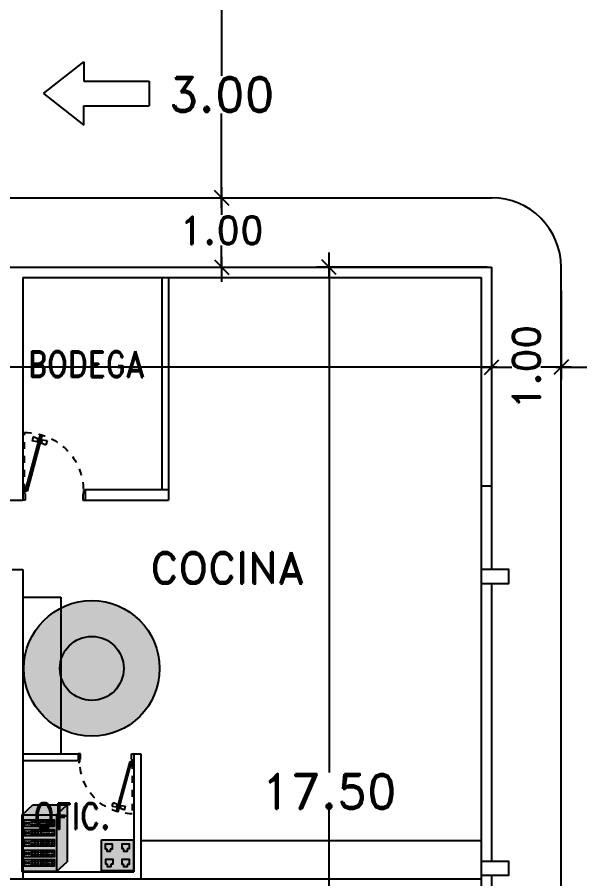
# Model space of a CAD drawing. Header units: millimetres. Extents: x 1590 to 1932, y -48 to 167.
# Drawn here: x 1646.91 to 1655, y -1.48 to 10.91 of the extents above; entities that cross this region are included whole.
import ezdxf

# ---------------------------------------------------------------- set-up
doc = ezdxf.new("R2010")
doc.units = ezdxf.units.MM
doc.header["$LTSCALE"] = 0.1
doc.header["$MEASUREMENT"] = 0
doc.header["$PDMODE"] = 35
doc.header["$PDSIZE"] = 0.75
doc.linetypes.add('HIDDEN2', pattern=[0.1875, 0.125, -0.0625])
doc.layers.get('0').update_dxf_attribs({"linetype": 'CONTINUOUS'})
doc.layers.get('DEFPOINTS').update_dxf_attribs({"linetype": 'CONTINUOUS'})
for name, color, linetype in [('CALLES', 3, 'CONTINUOUS'), ('CAMARAS', 253, 'CONTINUOUS'), ('Eth4Salidas', 7, 'CONTINUOUS'), ('PARED', 4, 'CONTINUOUS'), ("SW's", 250, 'CONTINUOUS'), ('TERRENO', 4, 'CONTINUOUS'), ('TEXT', 3, 'CONTINUOUS')]:
    doc.layers.add(name, color=color, linetype=linetype)
doc.styles.add('ROMAND', font='romand.shx')
doc.dimstyles.new('URBA', dxfattribs={"dimtxt": 20, "dimasz": 0.5, "dimexe": 1.25, "dimexo": 0.63, "dimgap": 0.63, "dimtad": 0, "dimtih": 1, "dimtoh": 1, "dimzin": 1, "dimdsep": 46, "dimtxsty": 'ROMAND', "dimcen": 2.5, "dimclrd": 1, "dimclre": 1, "dimclrt": 3, "dimadec": 0, "dimazin": 0, "dimtfac": 1, "dimtmove": 0, "dimatfit": 3, "dimfxl": 1, "dimtvp": 1, "dimtolj": 1, "dimtzin": 1, "dimarcsym": 0})

# ---------------------------------------------------------------- blocks, each defined once
blk = doc.blocks.new('UTP1$0$DIMBLOCK')
at = {"color": 1}
blk.add_line((-7.5, 0), (10.5, 0), dxfattribs=at)
at = {"color": 4}
blk.add_line((-5.25, -5.25), (5.25, 5.25), dxfattribs=at)
blk = doc.blocks.new('*D108')
at = {"layer": 'CALLES', "color": 1, "linetype": 'Continuous', "lineweight": -2, "transparency": 16777216}
for p, q in [((1653.673, 7.316), (1651.215, 7.316)), ((1651.395, 7.296), (1651.395, 0.043)), ((1651.395, -10.164), (1651.395, -0.497)), ((1653.673, -10.184), (1651.215, -10.184))]:
    blk.add_line(p, q, dxfattribs=at)
at = {"layer": 'DEFPOINTS', "color": 0, "linetype": 'Continuous', "transparency": 16777216}
for p in [(1653.736, 7.316), (1651.395, -10.184), (1653.736, -10.184)]:
    blk.add_point(p, dxfattribs=at)
at = {"layer": 'CALLES', "color": 1, "linetype": 'Continuous', "lineweight": -2, "transparency": 16777216, "xscale": 0.02, "yscale": 0.02, "zscale": 0.02}
for p, rotation in [((1651.395, 7.316), 90), ((1651.395, -10.184), 270)]:
    blk.add_blockref('UTP1$0$DIMBLOCK', p, dxfattribs=dict(at, rotation=rotation))
at = {"layer": 'CALLES', "color": 3, "linetype": 'Continuous', "transparency": 16777216, "insert": (1651.395, -0.227), "char_height": 0.5, "attachment_point": 5, "style": 'ROMAND'}
blk.add_mtext('\\A1;17.50', dxfattribs=at)
blk = doc.blocks.new('*D111')
at = {"layer": 'CALLES', "color": 1, "linetype": 'Continuous', "lineweight": -2, "transparency": 16777216}
for p, q in [((1653.736, 7.316), (1653.736, 5.699)), ((1630.736, 7.253), (1630.736, 5.699)), ((1630.756, 5.879), (1639.593, 5.879)), ((1653.716, 5.879), (1641.657, 5.879))]:
    blk.add_line(p, q, dxfattribs=at)
at = {"layer": 'DEFPOINTS', "color": 0, "linetype": 'Continuous', "transparency": 16777216}
for p in [(1630.736, 7.316), (1653.736, 7.378), (1630.736, 5.879)]:
    blk.add_point(p, dxfattribs=at)
at = {"layer": 'CALLES', "color": 1, "linetype": 'Continuous', "lineweight": -2, "transparency": 16777216, "xscale": 0.02, "yscale": 0.02, "zscale": 0.02, "rotation": 180}
blk.add_blockref('UTP1$0$DIMBLOCK', (1630.736, 5.879), dxfattribs=at)
at = {"layer": 'CALLES', "color": 1, "linetype": 'Continuous', "lineweight": -2, "transparency": 16777216, "xscale": 0.02, "yscale": 0.02, "zscale": 0.02}
blk.add_blockref('UTP1$0$DIMBLOCK', (1653.736, 5.879), dxfattribs=at)
at = {"layer": 'CALLES', "color": 3, "linetype": 'Continuous', "transparency": 16777216, "insert": (1640.625, 5.879), "char_height": 0.5, "attachment_point": 5, "style": 'ROMAND'}
blk.add_mtext('\\A1;23.00', dxfattribs=at)
blk = doc.blocks.new('*D153')
at = {"color": 1, "linetype": 'Continuous', "lineweight": -2, "transparency": 16777216}
for p, q in [((1654.736, 6.974), (1654.736, 5.699)), ((1660.736, 6.974), (1660.736, 5.699)), ((1654.756, 5.879), (1656.954, 5.879)), ((1660.716, 5.879), (1658.518, 5.879))]:
    blk.add_line(p, q, dxfattribs=at)
at = {"layer": 'DEFPOINTS', "color": 0, "linetype": 'Continuous', "transparency": 16777216}
for p in [(1654.736, 7.036), (1660.736, 7.036), (1654.736, 5.879)]:
    blk.add_point(p, dxfattribs=at)
at = {"color": 1, "linetype": 'Continuous', "lineweight": -2, "transparency": 16777216, "xscale": 0.02, "yscale": 0.02, "zscale": 0.02, "rotation": 180}
blk.add_blockref('UTP1$0$DIMBLOCK', (1654.736, 5.879), dxfattribs=at)
at = {"color": 1, "linetype": 'Continuous', "lineweight": -2, "transparency": 16777216, "xscale": 0.02, "yscale": 0.02, "zscale": 0.02}
blk.add_blockref('UTP1$0$DIMBLOCK', (1660.736, 5.879), dxfattribs=at)
at = {"color": 3, "linetype": 'Continuous', "transparency": 16777216, "insert": (1657.736, 5.879), "char_height": 0.5, "attachment_point": 5, "style": 'ROMAND'}
blk.add_mtext('\\A1;6.00', dxfattribs=at)
blk = doc.blocks.new('*D155')
at = {"color": 1, "linetype": 'Continuous', "transparency": 16777216}
for p, q in [((1653.736, 6.618), (1653.736, 5.698)), ((1654.736, 6.618), (1654.736, 5.698)), ((1653.746, 5.878), (1654.026, 5.878)), ((1654.726, 5.878), (1654.446, 5.878))]:
    blk.add_line(p, q, dxfattribs=at)
at = {"layer": 'DEFPOINTS', "color": 0, "linetype": 'Continuous', "transparency": 16777216}
for p in [(1653.736, 6.628), (1654.736, 6.628), (1654.736, 5.878)]:
    blk.add_point(p, dxfattribs=at)
at = {"color": 1, "linetype": 'Continuous', "transparency": 16777216, "xscale": 0.01, "yscale": 0.01, "zscale": 0.01, "rotation": 180}
blk.add_blockref('UTP1$0$DIMBLOCK', (1653.736, 5.878), dxfattribs=at)
at = {"color": 1, "linetype": 'Continuous', "transparency": 16777216, "xscale": 0.01, "yscale": 0.01, "zscale": 0.01}
blk.add_blockref('UTP1$0$DIMBLOCK', (1654.736, 5.878), dxfattribs=at)
at = {"color": 2, "linetype": 'Continuous', "transparency": 16777216, "insert": (1654.236, 5.878), "char_height": 0.4, "attachment_point": 5, "rotation": 90, "style": 'ROMAND'}
blk.add_mtext('\\A1;1.00', dxfattribs=at)
blk = doc.blocks.new('P-GIRO-D')
at = {"color": 2}
for p, q in [((-0.281, 1.048), (-0.31, 1.041)), ((-0.31, 1.041), (-0.069, 0.142)), ((-0.281, 1.048), (-0.04, 0.15)), ((-0.239, 0.971), (-0.259, 0.966)), ((-0.242, 0.981), (-0.167, 1.011)), ((-0.242, 0.981), (-0.229, 0.933)), ((-0.167, 1.011), (-0.149, 0.944)), ((-0.31, 0.963), (-0.389, 0.952)), ((-0.389, 0.952), (-0.371, 0.884)), ((-0.297, 0.915), (-0.371, 0.884)), ((-0.31, 0.963), (-0.297, 0.915)), ((-0.288, 0.958), (-0.307, 0.953)), ((-0.28, 0.929), (-0.299, 0.924)), ((-0.232, 0.942), (-0.251, 0.937)), ((-0.229, 0.933), (-0.149, 0.944)), ((-1, 0.15), (-0.97, 0.15)), ((-0.97, 0.15), (-0.97, 0.1)), ((-0.04, 0.15), (-0.069, 0.142)), ((-0.03, 0.15), (-0.03, 0.1)), ((0, 0.15), (-0.03, 0.15)), ((-0.96, 0), (-1, 0)), ((-0.97, 0.1), (-0.96, 0.1)), ((-0.96, 0.1), (-0.96, 0)), ((-0.04, 0.1), (-0.04, 0)), ((-0.03, 0.1), (-0.04, 0.1)), ((-0.04, 0), (0, 0))]:
    blk.add_line(p, q, dxfattribs=at)
at = {"color": 1, "linetype": 'HIDDEN2'}
blk.add_line((-0.03, 0.15), (-0.03, 1.08), dxfattribs=at)
blk.add_arc((-0.04, 0.15), 0.93, 89.3839, 180, dxfattribs=at)
blk = doc.blocks.new('*D286')
at = {"color": 1, "linetype": 'Continuous', "transparency": 16777216}
for p, q in [((1649.298, 11.315), (1650.029, 11.315)), ((1649.849, 11.295), (1649.849, 10.07)), ((1649.849, 8.336), (1649.849, 9.53)), ((1649.298, 8.316), (1650.029, 8.316))]:
    blk.add_line(p, q, dxfattribs=at)
at = {"layer": 'DEFPOINTS', "color": 0, "linetype": 'Continuous', "transparency": 16777216}
for p in [(1649.236, 11.315), (1649.236, 8.316), (1649.849, 8.316)]:
    blk.add_point(p, dxfattribs=at)
at = {"color": 1, "linetype": 'Continuous', "transparency": 16777216, "xscale": 0.02, "yscale": 0.02, "zscale": 0.02}
for p, rotation in [((1649.849, 11.315), 90), ((1649.849, 8.316), 270)]:
    blk.add_blockref('UTP1$0$DIMBLOCK', p, dxfattribs=dict(at, rotation=rotation))
at = {"color": 3, "linetype": 'Continuous', "transparency": 16777216, "insert": (1649.849, 9.8), "char_height": 0.5, "attachment_point": 5, "style": 'ROMAND'}
blk.add_mtext('\\A1;3.00', dxfattribs=at)
blk = doc.blocks.new('*D290')
at = {"color": 1, "linetype": 'Continuous', "transparency": 16777216}
for p, q in [((1648.698, 8.316), (1650.029, 8.316)), ((1649.849, 8.296), (1649.849, 8.068)), ((1649.849, 7.336), (1649.849, 7.628)), ((1648.698, 7.316), (1650.029, 7.316))]:
    blk.add_line(p, q, dxfattribs=at)
at = {"layer": 'DEFPOINTS', "color": 0, "linetype": 'Continuous', "transparency": 16777216}
for p in [(1648.635, 8.316), (1648.635, 7.316), (1649.849, 7.316)]:
    blk.add_point(p, dxfattribs=at)
at = {"color": 1, "linetype": 'Continuous', "transparency": 16777216, "xscale": 0.02, "yscale": 0.02, "zscale": 0.02}
for p, rotation in [((1649.849, 8.316), 90), ((1649.849, 7.316), 270)]:
    blk.add_blockref('UTP1$0$DIMBLOCK', p, dxfattribs=dict(at, rotation=rotation))
at = {"color": 2, "linetype": 'Continuous', "transparency": 16777216, "insert": (1649.849, 7.848), "char_height": 0.4, "attachment_point": 5, "style": 'ROMAND'}
blk.add_mtext('\\A1;1.00', dxfattribs=at)
blk = doc.blocks.new('2')
at = {"color": 3, "linetype": 'ByBlock'}
for p, q in [((1.063, -0.026), (0.479, 0.431)), ((0.479, 0.431), (0.479, 0.152)), ((0.479, 0.152), (-0.461, 0.152)), ((-0.461, 0.152), (-0.461, -0.204)), ((1.063, -0.026), (0.479, -0.483)), ((0.479, -0.204), (-0.461, -0.204)), ((0.479, -0.483), (0.479, -0.204))]:
    blk.add_line(p, q, dxfattribs=at)
blk = doc.blocks.new('4SALIDAS')
at = {"layer": 'Eth4Salidas', "linetype": 'Continuous'}
h = blk.add_hatch(color=0, dxfattribs=at)
h.paths.add_polyline_path([(-0.604, 0.481), (-0.604, -0.734), (0.67, -0.734), (0.67, 0.481)])
h.paths.add_polyline_path([(-0.176, 0.121), (-0.255, 0.121), (-0.255, 0.024), (-0.381, 0.024), (-0.381, 0.121), (-0.448, 0.121), (-0.448, 0.325), (-0.176, 0.325)], flags=16)
h.paths.add_polyline_path([(0.214, 0.127), (0.214, 0.331), (0.487, 0.331), (0.487, 0.127), (0.408, 0.127), (0.408, 0.031), (0.281, 0.031), (0.281, 0.127)], flags=16)
h.paths.add_polyline_path([(-0.155, -0.276), (-0.155, -0.48), (-0.234, -0.48), (-0.234, -0.576), (-0.36, -0.576), (-0.36, -0.48), (-0.427, -0.48), (-0.427, -0.276)], flags=16)
h.paths.add_polyline_path([(0.217, -0.28), (0.49, -0.28), (0.49, -0.484), (0.41, -0.484), (0.41, -0.58), (0.284, -0.58), (0.284, -0.484), (0.217, -0.484)], flags=16)
h = blk.add_hatch(color=5, dxfattribs=at)
h.paths.add_polyline_path([(-0.448, 0.121), (-0.381, 0.121), (-0.381, 0.024), (-0.255, 0.024), (-0.255, 0.121), (-0.176, 0.121), (-0.176, 0.325), (-0.448, 0.325)])
h.paths.add_polyline_path([(0.281, 0.031), (0.408, 0.031), (0.408, 0.127), (0.487, 0.127), (0.487, 0.331), (0.214, 0.331), (0.214, 0.127), (0.281, 0.127)])
h.paths.add_polyline_path([(-0.427, -0.48), (-0.36, -0.48), (-0.36, -0.576), (-0.234, -0.576), (-0.234, -0.48), (-0.155, -0.48), (-0.155, -0.276), (-0.427, -0.276)])
h.paths.add_polyline_path([(0.49, -0.28), (0.217, -0.28), (0.217, -0.484), (0.284, -0.484), (0.284, -0.58), (0.41, -0.58), (0.41, -0.484), (0.49, -0.484)])
at = {"layer": 'Eth4Salidas', "color": 18, "linetype": 'Continuous', "true_color": 0x000000}
blk.add_lwpolyline([(-0.604, 0.481), (0.67, 0.481), (0.67, -0.734), (-0.604, -0.734)], close=True, dxfattribs=at)
for points in [[(-0.381, 0.121), (-0.448, 0.121), (-0.448, 0.325), (-0.176, 0.325), (-0.176, 0.121), (-0.255, 0.121)], [(-0.255, 0.121), (-0.255, 0.024), (-0.381, 0.024), (-0.381, 0.121)], [(0.281, 0.127), (0.214, 0.127), (0.214, 0.331), (0.487, 0.331), (0.487, 0.127), (0.408, 0.127)], [(0.408, 0.128), (0.408, 0.031), (0.281, 0.031), (0.281, 0.128)], [(-0.36, -0.48), (-0.427, -0.48), (-0.427, -0.276), (-0.155, -0.276), (-0.155, -0.48), (-0.234, -0.48)], [(0.284, -0.484), (0.217, -0.484), (0.217, -0.28), (0.49, -0.28), (0.49, -0.484), (0.41, -0.484)], [(-0.234, -0.479), (-0.234, -0.576), (-0.36, -0.576), (-0.36, -0.479)], [(0.41, -0.483), (0.41, -0.58), (0.284, -0.58), (0.284, -0.483)]]:
    blk.add_lwpolyline(points, dxfattribs=at)
blk = doc.blocks.new('cams')
at = {"layer": 'CAMARAS', "linetype": 'Continuous', "true_color": 0xffffff}
h = blk.add_hatch(color=7, dxfattribs=at)
h.dxf.hatch_style = 1
h.paths.add_polyline_path([(-0.977, 0, 1), (0.977, 0, 1)])
h.paths.add_polyline_path([(0.46, 0, -1), (-0.46, 0, -1)], flags=16)
at = {"layer": 'CAMARAS', "linetype": 'Continuous', "true_color": 0x939598}
h = blk.add_hatch(color=252, dxfattribs=at)
h.dxf.hatch_style = 1
h.paths.add_polyline_path([(-0.46, 0, 1), (0.46, 0, 1)])
at = {"layer": 'CAMARAS', "color": 0, "linetype": 'Continuous'}
for radius in [0.977, 0.977, 0.977, 0.46]:
    blk.add_circle((0, 0), radius, dxfattribs=at)
blk = doc.blocks.new("Sw's")
at = {"layer": "SW's", "linetype": 'Continuous'}
h = blk.add_hatch(color=256, dxfattribs=at)
h.set_gradient(color1=(215, 235, 210), color2=(128, 128, 128), tint=1)
h.paths.add_polyline_path([(0.279, 0.256), (-0.605, 0.256), (-0.884, 0), (0, 0)])
h.paths.add_polyline_path([(0.279, 0.256), (0, 0), (0, -1.463), (0.279, -1.208)])
h = blk.add_hatch(color=256, dxfattribs=at)
h.set_gradient(color1=(192, 192, 192), color2=(99, 100, 102), tint=1)
h.paths.add_polyline_path([(-0.884, 0), (-0.884, -1.463), (0, -1.463), (0, 0)])
h.paths.add_polyline_path([(-0.05, -0.14), (-0.05, -0.293), (-0.838, -0.293), (-0.838, -0.14)], flags=16)
h.paths.add_polyline_path([(-0.761, -0.218, -1), (-0.81, -0.218, -1)], flags=0)
h.paths.add_polyline_path([(-0.689, -0.218, -1), (-0.737, -0.218, -1)], flags=0)
h.paths.add_polyline_path([(-0.65, -0.175), (-0.612, -0.175), (-0.612, -0.192), (-0.65, -0.192)], flags=0)
h.paths.add_polyline_path([(-0.65, -0.239), (-0.612, -0.239), (-0.612, -0.256), (-0.65, -0.256)], flags=0)
h.paths.add_polyline_path([(-0.573, -0.175), (-0.535, -0.175), (-0.535, -0.192), (-0.573, -0.192)], flags=0)
h.paths.add_polyline_path([(-0.573, -0.238), (-0.535, -0.238), (-0.535, -0.255), (-0.573, -0.255)], flags=0)
h.paths.add_polyline_path([(-0.5, -0.174), (-0.462, -0.174), (-0.462, -0.191), (-0.5, -0.191)], flags=0)
h.paths.add_polyline_path([(-0.05, -0.383), (-0.05, -0.536), (-0.838, -0.536), (-0.838, -0.383)], flags=16)
h.paths.add_polyline_path([(-0.5, -0.238), (-0.462, -0.238), (-0.462, -0.255), (-0.5, -0.255)], flags=0)
h.paths.add_polyline_path([(-0.761, -0.461, -1), (-0.81, -0.461, -1)], flags=0)
h.paths.add_polyline_path([(-0.689, -0.46, -1), (-0.737, -0.46, -1)], flags=0)
h.paths.add_polyline_path([(-0.65, -0.418), (-0.612, -0.418), (-0.612, -0.435), (-0.65, -0.435)], flags=0)
h.paths.add_polyline_path([(-0.423, -0.174), (-0.385, -0.174), (-0.385, -0.191), (-0.423, -0.191)], flags=0)
h.paths.add_polyline_path([(-0.423, -0.237), (-0.385, -0.237), (-0.385, -0.254), (-0.423, -0.254)], flags=0)
h.paths.add_polyline_path([(-0.573, -0.418), (-0.535, -0.418), (-0.535, -0.435), (-0.573, -0.435)], flags=0)
h.paths.add_polyline_path([(-0.65, -0.482), (-0.612, -0.482), (-0.612, -0.499), (-0.65, -0.499)], flags=0)
h.paths.add_polyline_path([(-0.357, -0.173), (-0.318, -0.173), (-0.318, -0.19), (-0.357, -0.19)], flags=0)
h.paths.add_polyline_path([(-0.5, -0.417), (-0.462, -0.417), (-0.462, -0.434), (-0.5, -0.434)], flags=0)
h.paths.add_polyline_path([(-0.573, -0.481), (-0.535, -0.481), (-0.535, -0.498), (-0.573, -0.498)], flags=0)
h.paths.add_polyline_path([(-0.357, -0.237), (-0.318, -0.237), (-0.318, -0.254), (-0.357, -0.254)], flags=0)
h.paths.add_polyline_path([(-0.5, -0.481), (-0.462, -0.481), (-0.462, -0.498), (-0.5, -0.498)], flags=0)
h.paths.add_polyline_path([(-0.423, -0.417), (-0.385, -0.417), (-0.385, -0.434), (-0.423, -0.434)], flags=0)
h.paths.add_polyline_path([(-0.28, -0.173), (-0.241, -0.173), (-0.241, -0.19), (-0.28, -0.19)], flags=0)
h.paths.add_polyline_path([(-0.28, -0.236), (-0.241, -0.236), (-0.241, -0.253), (-0.28, -0.253)], flags=0)
h.paths.add_polyline_path([(-0.423, -0.48), (-0.385, -0.48), (-0.385, -0.497), (-0.423, -0.497)], flags=0)
h.paths.add_polyline_path([(-0.357, -0.415), (-0.318, -0.415), (-0.318, -0.433), (-0.357, -0.433)], flags=0)
h.paths.add_polyline_path([(-0.05, -0.644), (-0.05, -0.797), (-0.838, -0.797), (-0.838, -0.644)], flags=16)
h.paths.add_polyline_path([(-0.214, -0.171), (-0.176, -0.171), (-0.176, -0.188), (-0.214, -0.188)], flags=0)
h.paths.add_polyline_path([(-0.357, -0.48), (-0.318, -0.48), (-0.318, -0.497), (-0.357, -0.497)], flags=0)
h.paths.add_polyline_path([(-0.214, -0.235), (-0.176, -0.235), (-0.176, -0.252), (-0.214, -0.252)], flags=0)
h.paths.add_polyline_path([(-0.28, -0.416), (-0.241, -0.416), (-0.241, -0.433), (-0.28, -0.433)], flags=0)
h.paths.add_polyline_path([(-0.65, -0.679), (-0.612, -0.679), (-0.612, -0.696), (-0.65, -0.696)], flags=0)
h.paths.add_polyline_path([(-0.761, -0.722, -1), (-0.81, -0.722, -1)], flags=0)
h.paths.add_polyline_path([(-0.689, -0.721, -1), (-0.737, -0.721, -1)], flags=0)
h.paths.add_polyline_path([(-0.573, -0.679), (-0.535, -0.679), (-0.535, -0.696), (-0.573, -0.696)], flags=0)
h.paths.add_polyline_path([(-0.28, -0.479), (-0.241, -0.479), (-0.241, -0.496), (-0.28, -0.496)], flags=0)
h.paths.add_polyline_path([(-0.137, -0.171), (-0.099, -0.171), (-0.099, -0.188), (-0.137, -0.188)], flags=0)
h.paths.add_polyline_path([(-0.214, -0.414), (-0.176, -0.414), (-0.176, -0.431), (-0.214, -0.431)], flags=0)
h.paths.add_polyline_path([(-0.5, -0.678), (-0.462, -0.678), (-0.462, -0.695), (-0.5, -0.695)], flags=0)
h.paths.add_polyline_path([(-0.137, -0.234), (-0.099, -0.234), (-0.099, -0.252), (-0.137, -0.252)], flags=0)
h.paths.add_polyline_path([(-0.65, -0.743), (-0.612, -0.743), (-0.612, -0.76), (-0.65, -0.76)], flags=0)
h.paths.add_polyline_path([(-0.214, -0.478), (-0.176, -0.478), (-0.176, -0.495), (-0.214, -0.495)], flags=0)
h.paths.add_polyline_path([(-0.573, -0.742), (-0.535, -0.742), (-0.535, -0.759), (-0.573, -0.759)], flags=0)
h.paths.add_polyline_path([(-0.423, -0.678), (-0.385, -0.678), (-0.385, -0.695), (-0.423, -0.695)], flags=0)
h.paths.add_polyline_path([(-0.5, -0.742), (-0.462, -0.742), (-0.462, -0.759), (-0.5, -0.759)], flags=0)
h.paths.add_polyline_path([(-0.137, -0.414), (-0.099, -0.414), (-0.099, -0.431), (-0.137, -0.431)], flags=0)
h.paths.add_polyline_path([(-0.357, -0.677), (-0.318, -0.677), (-0.318, -0.694), (-0.357, -0.694)], flags=0)
h.paths.add_polyline_path([(-0.423, -0.741), (-0.385, -0.741), (-0.385, -0.758), (-0.423, -0.758)], flags=0)
h.paths.add_polyline_path([(-0.137, -0.477), (-0.099, -0.477), (-0.099, -0.494), (-0.137, -0.494)], flags=0)
h.paths.add_polyline_path([(-0.28, -0.677), (-0.241, -0.677), (-0.241, -0.694), (-0.28, -0.694)], flags=0)
h.paths.add_polyline_path([(-0.357, -0.741), (-0.318, -0.741), (-0.318, -0.758), (-0.357, -0.758)], flags=0)
h.paths.add_polyline_path([(-0.214, -0.675), (-0.176, -0.675), (-0.176, -0.692), (-0.214, -0.692)], flags=0)
h.paths.add_polyline_path([(-0.28, -0.74), (-0.241, -0.74), (-0.241, -0.757), (-0.28, -0.757)], flags=0)
h.paths.add_polyline_path([(-0.05, -0.916), (-0.05, -1.07), (-0.838, -1.07), (-0.838, -0.916)], flags=16)
h.paths.add_polyline_path([(-0.214, -0.739), (-0.176, -0.739), (-0.176, -0.756), (-0.214, -0.756)], flags=0)
h.paths.add_polyline_path([(-0.137, -0.675), (-0.099, -0.675), (-0.099, -0.692), (-0.137, -0.692)], flags=0)
h.paths.add_polyline_path([(-0.65, -0.951), (-0.612, -0.951), (-0.612, -0.968), (-0.65, -0.968)], flags=0)
h.paths.add_polyline_path([(-0.761, -0.994, -1), (-0.81, -0.994, -1)], flags=0)
h.paths.add_polyline_path([(-0.689, -0.994, -1), (-0.737, -0.994, -1)], flags=0)
h.paths.add_polyline_path([(-0.573, -0.951), (-0.535, -0.951), (-0.535, -0.968), (-0.573, -0.968)], flags=0)
h.paths.add_polyline_path([(-0.5, -0.95), (-0.462, -0.95), (-0.462, -0.967), (-0.5, -0.967)], flags=0)
h.paths.add_polyline_path([(-0.137, -0.738), (-0.099, -0.738), (-0.099, -0.755), (-0.137, -0.755)], flags=0)
h.paths.add_polyline_path([(-0.423, -0.95), (-0.385, -0.95), (-0.385, -0.967), (-0.423, -0.967)], flags=0)
h.paths.add_polyline_path([(-0.65, -1.015), (-0.612, -1.015), (-0.612, -1.032), (-0.65, -1.032)], flags=0)
h.paths.add_polyline_path([(-0.573, -1.014), (-0.535, -1.014), (-0.535, -1.031), (-0.573, -1.031)], flags=0)
h.paths.add_polyline_path([(-0.357, -0.949), (-0.318, -0.949), (-0.318, -0.966), (-0.357, -0.966)], flags=0)
h.paths.add_polyline_path([(-0.5, -1.014), (-0.462, -1.014), (-0.462, -1.031), (-0.5, -1.031)], flags=0)
h.paths.add_polyline_path([(-0.423, -1.013), (-0.385, -1.013), (-0.385, -1.031), (-0.423, -1.031)], flags=0)
h.paths.add_polyline_path([(-0.28, -0.949), (-0.241, -0.949), (-0.241, -0.966), (-0.28, -0.966)], flags=0)
h.paths.add_polyline_path([(-0.357, -1.013), (-0.318, -1.013), (-0.318, -1.03), (-0.357, -1.03)], flags=0)
h.paths.add_polyline_path([(-0.214, -0.947), (-0.176, -0.947), (-0.176, -0.964), (-0.214, -0.964)], flags=0)
h.paths.add_polyline_path([(-0.28, -1.012), (-0.241, -1.012), (-0.241, -1.029), (-0.28, -1.029)], flags=0)
h.paths.add_polyline_path([(-0.05, -1.157), (-0.05, -1.311), (-0.838, -1.311), (-0.838, -1.157)], flags=16)
h.paths.add_polyline_path([(-0.137, -0.947), (-0.099, -0.947), (-0.099, -0.965), (-0.137, -0.965)], flags=0)
h.paths.add_polyline_path([(-0.214, -1.011), (-0.176, -1.011), (-0.176, -1.028), (-0.214, -1.028)], flags=0)
h.paths.add_polyline_path([(-0.65, -1.192), (-0.612, -1.192), (-0.612, -1.209), (-0.65, -1.209)], flags=0)
h.paths.add_polyline_path([(-0.761, -1.235, -1), (-0.81, -1.235, -1)], flags=0)
h.paths.add_polyline_path([(-0.573, -1.192), (-0.535, -1.192), (-0.535, -1.209), (-0.573, -1.209)], flags=0)
h.paths.add_polyline_path([(-0.689, -1.235, -1), (-0.737, -1.235, -1)], flags=0)
h.paths.add_polyline_path([(-0.137, -1.011), (-0.099, -1.011), (-0.099, -1.028), (-0.137, -1.028)], flags=0)
h.paths.add_polyline_path([(-0.5, -1.191), (-0.462, -1.191), (-0.462, -1.208), (-0.5, -1.208)], flags=0)
h.paths.add_polyline_path([(-0.423, -1.191), (-0.385, -1.191), (-0.385, -1.208), (-0.423, -1.208)], flags=0)
h.paths.add_polyline_path([(-0.65, -1.256), (-0.612, -1.256), (-0.612, -1.273), (-0.65, -1.273)], flags=0)
h.paths.add_polyline_path([(-0.356, -1.19), (-0.318, -1.19), (-0.318, -1.207), (-0.356, -1.207)], flags=0)
h.paths.add_polyline_path([(-0.573, -1.255), (-0.535, -1.255), (-0.535, -1.272), (-0.573, -1.272)], flags=0)
h.paths.add_polyline_path([(-0.5, -1.255), (-0.462, -1.255), (-0.462, -1.272), (-0.5, -1.272)], flags=0)
h.paths.add_polyline_path([(-0.28, -1.19), (-0.241, -1.19), (-0.241, -1.207), (-0.28, -1.207)], flags=0)
h.paths.add_polyline_path([(-0.423, -1.254), (-0.385, -1.254), (-0.385, -1.272), (-0.423, -1.272)], flags=0)
h.paths.add_polyline_path([(-0.214, -1.188), (-0.176, -1.188), (-0.176, -1.205), (-0.214, -1.205)], flags=0)
h.paths.add_polyline_path([(-0.356, -1.254), (-0.318, -1.254), (-0.318, -1.271), (-0.356, -1.271)], flags=0)
h.paths.add_polyline_path([(-0.28, -1.253), (-0.241, -1.253), (-0.241, -1.27), (-0.28, -1.27)], flags=0)
h.paths.add_polyline_path([(-0.137, -1.189), (-0.099, -1.189), (-0.099, -1.206), (-0.137, -1.206)], flags=0)
h.paths.add_polyline_path([(-0.214, -1.252), (-0.176, -1.252), (-0.176, -1.269), (-0.214, -1.269)], flags=0)
h.paths.add_polyline_path([(-0.137, -1.252), (-0.099, -1.252), (-0.099, -1.269), (-0.137, -1.269)], flags=0)
at = {"layer": "SW's", "linetype": 'Continuous', "true_color": 0xadddf7}
h = blk.add_hatch(color=141, dxfattribs=at)
h.paths.add_polyline_path([(-0.838, -0.14), (-0.838, -0.293), (-0.05, -0.293), (-0.05, -0.14)])
h.paths.add_polyline_path([(-0.689, -0.218, -1), (-0.737, -0.218, -1)], flags=16)
h.paths.add_polyline_path([(-0.761, -0.218, -1), (-0.81, -0.218, -1)], flags=16)
h.paths.add_polyline_path([(-0.65, -0.175), (-0.612, -0.175), (-0.612, -0.192), (-0.65, -0.192)], flags=16)
h.paths.add_polyline_path([(-0.65, -0.239), (-0.612, -0.239), (-0.612, -0.256), (-0.65, -0.256)], flags=16)
h.paths.add_polyline_path([(-0.573, -0.175), (-0.535, -0.175), (-0.535, -0.192), (-0.573, -0.192)], flags=16)
h.paths.add_polyline_path([(-0.573, -0.238), (-0.535, -0.238), (-0.535, -0.255), (-0.573, -0.255)], flags=16)
h.paths.add_polyline_path([(-0.5, -0.174), (-0.462, -0.174), (-0.462, -0.191), (-0.5, -0.191)], flags=16)
h.paths.add_polyline_path([(-0.5, -0.238), (-0.462, -0.238), (-0.462, -0.255), (-0.5, -0.255)], flags=16)
h.paths.add_polyline_path([(-0.423, -0.174), (-0.385, -0.174), (-0.385, -0.191), (-0.423, -0.191)], flags=16)
h.paths.add_polyline_path([(-0.423, -0.237), (-0.385, -0.237), (-0.385, -0.254), (-0.423, -0.254)], flags=16)
h.paths.add_polyline_path([(-0.357, -0.173), (-0.318, -0.173), (-0.318, -0.19), (-0.357, -0.19)], flags=16)
h.paths.add_polyline_path([(-0.357, -0.237), (-0.318, -0.237), (-0.318, -0.254), (-0.357, -0.254)], flags=16)
h.paths.add_polyline_path([(-0.28, -0.173), (-0.241, -0.173), (-0.241, -0.19), (-0.28, -0.19)], flags=16)
h.paths.add_polyline_path([(-0.28, -0.236), (-0.241, -0.236), (-0.241, -0.253), (-0.28, -0.253)], flags=16)
h.paths.add_polyline_path([(-0.214, -0.171), (-0.176, -0.171), (-0.176, -0.188), (-0.214, -0.188)], flags=16)
h.paths.add_polyline_path([(-0.214, -0.235), (-0.176, -0.235), (-0.176, -0.252), (-0.214, -0.252)], flags=16)
h.paths.add_polyline_path([(-0.137, -0.171), (-0.099, -0.171), (-0.099, -0.188), (-0.137, -0.188)], flags=16)
h.paths.add_polyline_path([(-0.137, -0.234), (-0.099, -0.234), (-0.099, -0.252), (-0.137, -0.252)], flags=16)
h.paths.add_polyline_path([(-0.838, -0.383), (-0.838, -0.536), (-0.05, -0.536), (-0.05, -0.383)])
h.paths.add_polyline_path([(-0.689, -0.46, -1), (-0.737, -0.46, -1)], flags=16)
h.paths.add_polyline_path([(-0.65, -0.418), (-0.612, -0.418), (-0.612, -0.435), (-0.65, -0.435)], flags=16)
h.paths.add_polyline_path([(-0.65, -0.482), (-0.612, -0.482), (-0.612, -0.499), (-0.65, -0.499)], flags=16)
h.paths.add_polyline_path([(-0.761, -0.461, -1), (-0.81, -0.461, -1)], flags=16)
h.paths.add_polyline_path([(-0.573, -0.418), (-0.535, -0.418), (-0.535, -0.435), (-0.573, -0.435)], flags=16)
h.paths.add_polyline_path([(-0.573, -0.481), (-0.535, -0.481), (-0.535, -0.498), (-0.573, -0.498)], flags=16)
h.paths.add_polyline_path([(-0.5, -0.417), (-0.462, -0.417), (-0.462, -0.434), (-0.5, -0.434)], flags=16)
h.paths.add_polyline_path([(-0.5, -0.481), (-0.462, -0.481), (-0.462, -0.498), (-0.5, -0.498)], flags=16)
h.paths.add_polyline_path([(-0.423, -0.417), (-0.385, -0.417), (-0.385, -0.434), (-0.423, -0.434)], flags=16)
h.paths.add_polyline_path([(-0.423, -0.48), (-0.385, -0.48), (-0.385, -0.497), (-0.423, -0.497)], flags=16)
h.paths.add_polyline_path([(-0.357, -0.415), (-0.318, -0.415), (-0.318, -0.433), (-0.357, -0.433)], flags=16)
h.paths.add_polyline_path([(-0.357, -0.48), (-0.318, -0.48), (-0.318, -0.497), (-0.357, -0.497)], flags=16)
h.paths.add_polyline_path([(-0.28, -0.416), (-0.241, -0.416), (-0.241, -0.433), (-0.28, -0.433)], flags=16)
h.paths.add_polyline_path([(-0.28, -0.479), (-0.241, -0.479), (-0.241, -0.496), (-0.28, -0.496)], flags=16)
h.paths.add_polyline_path([(-0.214, -0.414), (-0.176, -0.414), (-0.176, -0.431), (-0.214, -0.431)], flags=16)
h.paths.add_polyline_path([(-0.214, -0.478), (-0.176, -0.478), (-0.176, -0.495), (-0.214, -0.495)], flags=16)
h.paths.add_polyline_path([(-0.137, -0.414), (-0.099, -0.414), (-0.099, -0.431), (-0.137, -0.431)], flags=16)
h.paths.add_polyline_path([(-0.137, -0.477), (-0.099, -0.477), (-0.099, -0.494), (-0.137, -0.494)], flags=16)
h.paths.add_polyline_path([(-0.838, -0.644), (-0.838, -0.797), (-0.05, -0.797), (-0.05, -0.644)])
h.paths.add_polyline_path([(-0.689, -0.721, -1), (-0.737, -0.721, -1)], flags=16)
h.paths.add_polyline_path([(-0.65, -0.679), (-0.612, -0.679), (-0.612, -0.696), (-0.65, -0.696)], flags=16)
h.paths.add_polyline_path([(-0.65, -0.743), (-0.612, -0.743), (-0.612, -0.76), (-0.65, -0.76)], flags=16)
h.paths.add_polyline_path([(-0.761, -0.722, -1), (-0.81, -0.722, -1)], flags=16)
h.paths.add_polyline_path([(-0.573, -0.679), (-0.535, -0.679), (-0.535, -0.696), (-0.573, -0.696)], flags=16)
h.paths.add_polyline_path([(-0.573, -0.742), (-0.535, -0.742), (-0.535, -0.759), (-0.573, -0.759)], flags=16)
h.paths.add_polyline_path([(-0.5, -0.678), (-0.462, -0.678), (-0.462, -0.695), (-0.5, -0.695)], flags=16)
h.paths.add_polyline_path([(-0.5, -0.742), (-0.462, -0.742), (-0.462, -0.759), (-0.5, -0.759)], flags=16)
h.paths.add_polyline_path([(-0.423, -0.678), (-0.385, -0.678), (-0.385, -0.695), (-0.423, -0.695)], flags=16)
h.paths.add_polyline_path([(-0.423, -0.741), (-0.385, -0.741), (-0.385, -0.758), (-0.423, -0.758)], flags=16)
h.paths.add_polyline_path([(-0.357, -0.677), (-0.318, -0.677), (-0.318, -0.694), (-0.357, -0.694)], flags=16)
h.paths.add_polyline_path([(-0.357, -0.741), (-0.318, -0.741), (-0.318, -0.758), (-0.357, -0.758)], flags=16)
h.paths.add_polyline_path([(-0.28, -0.677), (-0.241, -0.677), (-0.241, -0.694), (-0.28, -0.694)], flags=16)
h.paths.add_polyline_path([(-0.28, -0.74), (-0.241, -0.74), (-0.241, -0.757), (-0.28, -0.757)], flags=16)
h.paths.add_polyline_path([(-0.214, -0.675), (-0.176, -0.675), (-0.176, -0.692), (-0.214, -0.692)], flags=16)
h.paths.add_polyline_path([(-0.214, -0.739), (-0.176, -0.739), (-0.176, -0.756), (-0.214, -0.756)], flags=16)
h.paths.add_polyline_path([(-0.137, -0.675), (-0.099, -0.675), (-0.099, -0.692), (-0.137, -0.692)], flags=16)
h.paths.add_polyline_path([(-0.137, -0.738), (-0.099, -0.738), (-0.099, -0.755), (-0.137, -0.755)], flags=16)
h.paths.add_polyline_path([(-0.838, -0.916), (-0.838, -1.07), (-0.05, -1.07), (-0.05, -0.916)])
h.paths.add_polyline_path([(-0.65, -0.951), (-0.612, -0.951), (-0.612, -0.968), (-0.65, -0.968)], flags=16)
h.paths.add_polyline_path([(-0.689, -0.994, -1), (-0.737, -0.994, -1)], flags=16)
h.paths.add_polyline_path([(-0.65, -1.015), (-0.612, -1.015), (-0.612, -1.032), (-0.65, -1.032)], flags=16)
h.paths.add_polyline_path([(-0.573, -0.951), (-0.535, -0.951), (-0.535, -0.968), (-0.573, -0.968)], flags=16)
h.paths.add_polyline_path([(-0.761, -0.994, -1), (-0.81, -0.994, -1)], flags=16)
h.paths.add_polyline_path([(-0.573, -1.014), (-0.535, -1.014), (-0.535, -1.031), (-0.573, -1.031)], flags=16)
h.paths.add_polyline_path([(-0.5, -0.95), (-0.462, -0.95), (-0.462, -0.967), (-0.5, -0.967)], flags=16)
h.paths.add_polyline_path([(-0.5, -1.014), (-0.462, -1.014), (-0.462, -1.031), (-0.5, -1.031)], flags=16)
h.paths.add_polyline_path([(-0.423, -0.95), (-0.385, -0.95), (-0.385, -0.967), (-0.423, -0.967)], flags=16)
h.paths.add_polyline_path([(-0.423, -1.013), (-0.385, -1.013), (-0.385, -1.031), (-0.423, -1.031)], flags=16)
h.paths.add_polyline_path([(-0.357, -0.949), (-0.318, -0.949), (-0.318, -0.966), (-0.357, -0.966)], flags=16)
h.paths.add_polyline_path([(-0.357, -1.013), (-0.318, -1.013), (-0.318, -1.03), (-0.357, -1.03)], flags=16)
h.paths.add_polyline_path([(-0.28, -0.949), (-0.241, -0.949), (-0.241, -0.966), (-0.28, -0.966)], flags=16)
h.paths.add_polyline_path([(-0.28, -1.012), (-0.241, -1.012), (-0.241, -1.029), (-0.28, -1.029)], flags=16)
h.paths.add_polyline_path([(-0.214, -0.947), (-0.176, -0.947), (-0.176, -0.964), (-0.214, -0.964)], flags=16)
h.paths.add_polyline_path([(-0.214, -1.011), (-0.176, -1.011), (-0.176, -1.028), (-0.214, -1.028)], flags=16)
h.paths.add_polyline_path([(-0.137, -0.947), (-0.099, -0.947), (-0.099, -0.965), (-0.137, -0.965)], flags=16)
h.paths.add_polyline_path([(-0.137, -1.011), (-0.099, -1.011), (-0.099, -1.028), (-0.137, -1.028)], flags=16)
h.paths.add_polyline_path([(-0.838, -1.157), (-0.838, -1.311), (-0.05, -1.311), (-0.05, -1.157)])
h.paths.add_polyline_path([(-0.65, -1.192), (-0.612, -1.192), (-0.612, -1.209), (-0.65, -1.209)], flags=16)
h.paths.add_polyline_path([(-0.689, -1.235, -1), (-0.737, -1.235, -1)], flags=16)
h.paths.add_polyline_path([(-0.65, -1.256), (-0.612, -1.256), (-0.612, -1.273), (-0.65, -1.273)], flags=16)
h.paths.add_polyline_path([(-0.573, -1.192), (-0.535, -1.192), (-0.535, -1.209), (-0.573, -1.209)], flags=16)
h.paths.add_polyline_path([(-0.573, -1.255), (-0.535, -1.255), (-0.535, -1.272), (-0.573, -1.272)], flags=16)
h.paths.add_polyline_path([(-0.761, -1.235, -1), (-0.81, -1.235, -1)], flags=16)
h.paths.add_polyline_path([(-0.5, -1.191), (-0.462, -1.191), (-0.462, -1.208), (-0.5, -1.208)], flags=16)
h.paths.add_polyline_path([(-0.5, -1.255), (-0.462, -1.255), (-0.462, -1.272), (-0.5, -1.272)], flags=16)
h.paths.add_polyline_path([(-0.423, -1.191), (-0.385, -1.191), (-0.385, -1.208), (-0.423, -1.208)], flags=16)
h.paths.add_polyline_path([(-0.423, -1.254), (-0.385, -1.254), (-0.385, -1.272), (-0.423, -1.272)], flags=16)
h.paths.add_polyline_path([(-0.356, -1.19), (-0.318, -1.19), (-0.318, -1.207), (-0.356, -1.207)], flags=16)
h.paths.add_polyline_path([(-0.356, -1.254), (-0.318, -1.254), (-0.318, -1.271), (-0.356, -1.271)], flags=16)
h.paths.add_polyline_path([(-0.28, -1.19), (-0.241, -1.19), (-0.241, -1.207), (-0.28, -1.207)], flags=16)
h.paths.add_polyline_path([(-0.28, -1.253), (-0.241, -1.253), (-0.241, -1.27), (-0.28, -1.27)], flags=16)
h.paths.add_polyline_path([(-0.214, -1.188), (-0.176, -1.188), (-0.176, -1.205), (-0.214, -1.205)], flags=16)
h.paths.add_polyline_path([(-0.214, -1.252), (-0.176, -1.252), (-0.176, -1.269), (-0.214, -1.269)], flags=16)
h.paths.add_polyline_path([(-0.137, -1.189), (-0.099, -1.189), (-0.099, -1.206), (-0.137, -1.206)], flags=16)
h.paths.add_polyline_path([(-0.137, -1.252), (-0.099, -1.252), (-0.099, -1.269), (-0.137, -1.269)], flags=16)
at = {"layer": "SW's", "linetype": 'Continuous'}
for p, q in [((-0.884, 0), (-0.605, 0.256)), ((0, 0), (0.279, 0.256)), ((0, -1.463), (0.279, -1.208))]:
    blk.add_line(p, q, dxfattribs=at)
blk.add_lwpolyline([(-0.605, 0.256), (0.279, 0.256), (0.279, -1.208)], dxfattribs=at)
for points in [[(-0.884, 0), (0, 0), (0, -1.463), (-0.884, -1.463)], [(-0.838, -0.293), (-0.05, -0.293), (-0.05, -0.14), (-0.838, -0.14)], [(-0.65, -0.175), (-0.612, -0.175), (-0.612, -0.192), (-0.65, -0.192)], [(-0.573, -0.175), (-0.535, -0.175), (-0.535, -0.192), (-0.573, -0.192)], [(-0.5, -0.174), (-0.462, -0.174), (-0.462, -0.191), (-0.5, -0.191)], [(-0.423, -0.174), (-0.385, -0.174), (-0.385, -0.191), (-0.423, -0.191)], [(-0.357, -0.173), (-0.318, -0.173), (-0.318, -0.19), (-0.357, -0.19)], [(-0.28, -0.173), (-0.241, -0.173), (-0.241, -0.19), (-0.28, -0.19)], [(-0.214, -0.171), (-0.176, -0.171), (-0.176, -0.188), (-0.214, -0.188)], [(-0.137, -0.171), (-0.099, -0.171), (-0.099, -0.188), (-0.137, -0.188)], [(-0.838, -0.536), (-0.05, -0.536), (-0.05, -0.383), (-0.838, -0.383)], [(-0.65, -0.239), (-0.612, -0.239), (-0.612, -0.256), (-0.65, -0.256)], [(-0.65, -0.418), (-0.612, -0.418), (-0.612, -0.435), (-0.65, -0.435)], [(-0.573, -0.238), (-0.535, -0.238), (-0.535, -0.255), (-0.573, -0.255)], [(-0.573, -0.418), (-0.535, -0.418), (-0.535, -0.435), (-0.573, -0.435)], [(-0.5, -0.238), (-0.462, -0.238), (-0.462, -0.255), (-0.5, -0.255)], [(-0.5, -0.417), (-0.462, -0.417), (-0.462, -0.434), (-0.5, -0.434)], [(-0.423, -0.237), (-0.385, -0.237), (-0.385, -0.254), (-0.423, -0.254)], [(-0.423, -0.417), (-0.385, -0.417), (-0.385, -0.434), (-0.423, -0.434)], [(-0.357, -0.237), (-0.318, -0.237), (-0.318, -0.254), (-0.357, -0.254)], [(-0.357, -0.415), (-0.318, -0.415), (-0.318, -0.433), (-0.357, -0.433)], [(-0.28, -0.236), (-0.241, -0.236), (-0.241, -0.253), (-0.28, -0.253)], [(-0.28, -0.416), (-0.241, -0.416), (-0.241, -0.433), (-0.28, -0.433)], [(-0.214, -0.235), (-0.176, -0.235), (-0.176, -0.252), (-0.214, -0.252)], [(-0.214, -0.414), (-0.176, -0.414), (-0.176, -0.431), (-0.214, -0.431)], [(-0.137, -0.234), (-0.099, -0.234), (-0.099, -0.252), (-0.137, -0.252)], [(-0.137, -0.414), (-0.099, -0.414), (-0.099, -0.431), (-0.137, -0.431)], [(-0.838, -0.797), (-0.05, -0.797), (-0.05, -0.644), (-0.838, -0.644)], [(-0.65, -0.482), (-0.612, -0.482), (-0.612, -0.499), (-0.65, -0.499)], [(-0.573, -0.481), (-0.535, -0.481), (-0.535, -0.498), (-0.573, -0.498)], [(-0.5, -0.481), (-0.462, -0.481), (-0.462, -0.498), (-0.5, -0.498)], [(-0.423, -0.48), (-0.385, -0.48), (-0.385, -0.497), (-0.423, -0.497)], [(-0.357, -0.48), (-0.318, -0.48), (-0.318, -0.497), (-0.357, -0.497)], [(-0.28, -0.479), (-0.241, -0.479), (-0.241, -0.496), (-0.28, -0.496)], [(-0.214, -0.478), (-0.176, -0.478), (-0.176, -0.495), (-0.214, -0.495)], [(-0.137, -0.477), (-0.099, -0.477), (-0.099, -0.494), (-0.137, -0.494)], [(-0.65, -0.679), (-0.612, -0.679), (-0.612, -0.696), (-0.65, -0.696)], [(-0.65, -0.743), (-0.612, -0.743), (-0.612, -0.76), (-0.65, -0.76)], [(-0.573, -0.679), (-0.535, -0.679), (-0.535, -0.696), (-0.573, -0.696)], [(-0.573, -0.742), (-0.535, -0.742), (-0.535, -0.759), (-0.573, -0.759)], [(-0.5, -0.678), (-0.462, -0.678), (-0.462, -0.695), (-0.5, -0.695)], [(-0.5, -0.742), (-0.462, -0.742), (-0.462, -0.759), (-0.5, -0.759)], [(-0.423, -0.678), (-0.385, -0.678), (-0.385, -0.695), (-0.423, -0.695)], [(-0.423, -0.741), (-0.385, -0.741), (-0.385, -0.758), (-0.423, -0.758)], [(-0.357, -0.677), (-0.318, -0.677), (-0.318, -0.694), (-0.357, -0.694)], [(-0.357, -0.741), (-0.318, -0.741), (-0.318, -0.758), (-0.357, -0.758)], [(-0.28, -0.677), (-0.241, -0.677), (-0.241, -0.694), (-0.28, -0.694)], [(-0.28, -0.74), (-0.241, -0.74), (-0.241, -0.757), (-0.28, -0.757)], [(-0.214, -0.675), (-0.176, -0.675), (-0.176, -0.692), (-0.214, -0.692)], [(-0.214, -0.739), (-0.176, -0.739), (-0.176, -0.756), (-0.214, -0.756)], [(-0.137, -0.675), (-0.099, -0.675), (-0.099, -0.692), (-0.137, -0.692)], [(-0.137, -0.738), (-0.099, -0.738), (-0.099, -0.755), (-0.137, -0.755)], [(-0.838, -1.07), (-0.05, -1.07), (-0.05, -0.916), (-0.838, -0.916)], [(-0.65, -0.951), (-0.612, -0.951), (-0.612, -0.968), (-0.65, -0.968)], [(-0.65, -1.015), (-0.612, -1.015), (-0.612, -1.032), (-0.65, -1.032)], [(-0.573, -0.951), (-0.535, -0.951), (-0.535, -0.968), (-0.573, -0.968)], [(-0.573, -1.014), (-0.535, -1.014), (-0.535, -1.031), (-0.573, -1.031)], [(-0.5, -0.95), (-0.462, -0.95), (-0.462, -0.967), (-0.5, -0.967)], [(-0.5, -1.014), (-0.462, -1.014), (-0.462, -1.031), (-0.5, -1.031)], [(-0.423, -0.95), (-0.385, -0.95), (-0.385, -0.967), (-0.423, -0.967)], [(-0.423, -1.013), (-0.385, -1.013), (-0.385, -1.031), (-0.423, -1.031)], [(-0.357, -0.949), (-0.318, -0.949), (-0.318, -0.966), (-0.357, -0.966)], [(-0.357, -1.013), (-0.318, -1.013), (-0.318, -1.03), (-0.357, -1.03)], [(-0.28, -0.949), (-0.241, -0.949), (-0.241, -0.966), (-0.28, -0.966)], [(-0.28, -1.012), (-0.241, -1.012), (-0.241, -1.029), (-0.28, -1.029)], [(-0.214, -0.947), (-0.176, -0.947), (-0.176, -0.964), (-0.214, -0.964)], [(-0.214, -1.011), (-0.176, -1.011), (-0.176, -1.028), (-0.214, -1.028)], [(-0.137, -0.947), (-0.099, -0.947), (-0.099, -0.965), (-0.137, -0.965)], [(-0.137, -1.011), (-0.099, -1.011), (-0.099, -1.028), (-0.137, -1.028)], [(-0.838, -1.311), (-0.05, -1.311), (-0.05, -1.157), (-0.838, -1.157)], [(-0.65, -1.192), (-0.612, -1.192), (-0.612, -1.209), (-0.65, -1.209)], [(-0.65, -1.256), (-0.612, -1.256), (-0.612, -1.273), (-0.65, -1.273)], [(-0.573, -1.192), (-0.535, -1.192), (-0.535, -1.209), (-0.573, -1.209)], [(-0.573, -1.255), (-0.535, -1.255), (-0.535, -1.272), (-0.573, -1.272)], [(-0.5, -1.191), (-0.462, -1.191), (-0.462, -1.208), (-0.5, -1.208)], [(-0.5, -1.255), (-0.462, -1.255), (-0.462, -1.272), (-0.5, -1.272)], [(-0.423, -1.191), (-0.385, -1.191), (-0.385, -1.208), (-0.423, -1.208)], [(-0.423, -1.254), (-0.385, -1.254), (-0.385, -1.272), (-0.423, -1.272)], [(-0.356, -1.19), (-0.318, -1.19), (-0.318, -1.207), (-0.356, -1.207)], [(-0.356, -1.254), (-0.318, -1.254), (-0.318, -1.271), (-0.356, -1.271)], [(-0.28, -1.19), (-0.241, -1.19), (-0.241, -1.207), (-0.28, -1.207)], [(-0.28, -1.253), (-0.241, -1.253), (-0.241, -1.27), (-0.28, -1.27)], [(-0.214, -1.188), (-0.176, -1.188), (-0.176, -1.205), (-0.214, -1.205)], [(-0.214, -1.252), (-0.176, -1.252), (-0.176, -1.269), (-0.214, -1.269)], [(-0.137, -1.189), (-0.099, -1.189), (-0.099, -1.206), (-0.137, -1.206)], [(-0.137, -1.252), (-0.099, -1.252), (-0.099, -1.269), (-0.137, -1.269)]]:
    blk.add_lwpolyline(points, close=True, dxfattribs=at)
for centre in [(-0.786, -0.218), (-0.713, -0.218), (-0.786, -0.461), (-0.713, -0.46), (-0.786, -0.722), (-0.713, -0.721), (-0.786, -0.994), (-0.713, -0.994), (-0.786, -1.235), (-0.713, -1.235)]:
    blk.add_circle(centre, 0.0243, dxfattribs=at)

msp = doc.modelspace()

# ---------------------------------------------------------------- linework, layer by layer
at = {"color": 6, "linetype": 'Continuous'}
for points in [[(1653.5858, 2.9658), (1653.5858, 2.7658), (1653.9858, 2.7658), (1653.9858, 2.9658)], [(1653.5858, -1.2342), (1653.5858, -1.4342), (1653.9858, -1.4342), (1653.9858, -1.2342)]]:
    msp.add_lwpolyline(points, close=True, dxfattribs=at)
at = {"layer": 'PARED', "color": 3}
for p, q in [((1644.0358, 8.3158), (1653.7358, 8.3158)), ((1654.7358, -11.6824), (1654.7358, 7.3158))]:
    msp.add_line(p, q, dxfattribs=at)
at = {"layer": 'PARED', "color": 2}
for p, q in [((1648.6858, -0.9342), (1653.5858, -0.9342)), ((1648.6858, -1.4842), (1653.5858, -1.4842))]:
    msp.add_line(p, q, dxfattribs=at)
at = {"layer": 'PARED', "color": 3}
msp.add_arc((1653.7358, 7.3158), 1, 360, 90, dxfattribs=at)
at = {"layer": 'TERRENO', "color": 6, "linetype": 'Continuous'}
for p, q in [((1644.0358, 7.3158), (1653.7358, 7.3158)), ((1653.7358, 7.3158), (1653.7358, 4.1658)), ((1646.9858, 7.1658), (1646.9858, 3.9658)), ((1646.9858, 7.1658), (1648.9858, 7.1658)), ((1648.9858, 7.1658), (1653.5858, 7.1658)), ((1653.5858, 7.1658), (1653.5858, 4.1658)), ((1647.8858, 4.1158), (1649.0858, 4.1158)), ((1647.8858, 4.1158), (1647.8858, 3.9658)), ((1649.0858, 4.1158), (1649.0858, 3.9658)), ((1653.7358, 4.1658), (1653.5858, 4.1658)), ((1646.0358, 3.9658), (1646.9858, 3.9658)), ((1647.8858, 3.9658), (1649.0858, 3.9658)), ((1646.8358, 2.9658), (1646.9858, 2.9658)), ((1646.9858, 2.9658), (1646.9858, -1.4842)), ((1643.8858, -1.4842), (1646.9858, -1.4842))]:
    msp.add_line(p, q, dxfattribs=at)
at = {"layer": 'TERRENO', "color": 4, "linetype": 'Continuous'}
for p, q in [((1648.9858, 7.1658), (1648.9858, 4.1158)), ((1649.0858, 7.1658), (1649.0858, 4.1158)), ((1653.5858, 4.1658), (1653.5858, -2.4342)), ((1653.7358, 4.1658), (1653.7358, 2.9658)), ((1653.7358, 2.7658), (1653.7358, -1.2342)), ((1646.9858, 0.3158), (1647.7858, 0.3158)), ((1647.7858, 0.3158), (1647.7858, 0.2158)), ((1648.5858, 0.3158), (1648.5858, -1.3842)), ((1648.5858, 0.3158), (1648.6858, 0.3158)), ((1648.6858, 0.3158), (1648.6858, -1.4842)), ((1646.9858, 0.2158), (1647.7858, 0.2158)), ((1646.9858, -1.3842), (1648.5858, -1.3842)), ((1646.9858, -1.4842), (1648.6858, -1.4842)), ((1653.7358, -1.4342), (1653.7358, -2.4342))]:
    msp.add_line(p, q, dxfattribs=at)
at = {"layer": 'TERRENO', "color": 2, "linetype": 'Continuous'}
for p, q in [((1646.9858, 2.5658), (1647.5358, 2.5658)), ((1647.5358, 2.5658), (1647.5358, 0.3158))]:
    msp.add_line(p, q, dxfattribs=at)

# ---------------------------------------------------------------- block references
at = {"xscale": -1, "rotation": 359.9999999999981}
msp.add_blockref('2', (1648.3457, 9.8414), dxfattribs=at)
at = {"color": 0, "linetype": 'Continuous', "xscale": 0.3635674093735704, "yscale": 0.3635674093735704, "zscale": 0.3635674093735704}
msp.add_blockref('4SALIDAS', (1648.3386, -1.1011), dxfattribs=at)
at = {"layer": 'CAMARAS', "color": 0, "linetype": 'Continuous'}
msp.add_blockref('cams', (1647.98, 1.5427), dxfattribs=at)
at = {"layer": 'PARED', "xscale": -0.9, "yscale": 0.9}
msp.add_blockref('P-GIRO-D', (1646.9858, 3.9658), dxfattribs=at)
at = {"layer": 'PARED', "xscale": -0.8, "yscale": 0.8, "rotation": 180}
msp.add_blockref('P-GIRO-D', (1648.5858, 0.3158), dxfattribs=at)
at = {"layer": "SW's", "linetype": 'Continuous', "xscale": 0.5590288436851025, "yscale": 0.5590288436851025, "zscale": 0.5590288436851025}
msp.add_blockref("Sw's", (1647.4711, -0.5641), dxfattribs=at)

# ---------------------------------------------------------------- texts
at = {"layer": 'TEXT', "color": 2, "style": 'ROMAND', "width": 0.85}
for s, p in [('BODEGA', (1647.0617, 5.7331)), ('OFIC.', (1647.1425, -0.7692))]:
    msp.add_text(s, height=0.375, dxfattribs=at).set_placement(p)
at = {"layer": 'TEXT', "style": 'ROMAND'}
msp.add_text('COCINA', height=0.45, dxfattribs=at).set_placement((1648.8242, 2.7638))

# ---------------------------------------------------------------- dimensions: what is measured, and where the dimension line sits
at = {"color": 7, "linetype": 'Continuous'}
dim = msp.add_linear_dim(base=(1649.849, 8.3158), p1=(1649.2358, 11.3154), p2=(1649.2358, 8.3158), angle=90, dimstyle='URBA', override={"dimtxt": 0.5, "dimasz": 0.02, "dimexe": 0.18, "dimexo": 0.0625, "dimgap": 0.02, "dimzin": 0, "dimblk1": 'UTP1$0$DIMBLOCK', "dimblk2": 'UTP1$0$DIMBLOCK', "dimsah": 1, "dimcen": 0.09, "dimtdec": 4, "dimtofl": 0, "dimtvp": 0, "dimtzin": 0}, dxfattribs=at)
dim.commit()
dim.dimension.update_dxf_attribs({"geometry": '*D286', "text_midpoint": (1649.849, 9.8001), "dimtype": 160})
at = {"color": 3, "linetype": 'Continuous'}
dim = msp.add_linear_dim(base=(1649.849, 7.3158), p1=(1648.6355, 8.3158), p2=(1648.6355, 7.3158), angle=90, dimstyle='URBA', override={"dimtxt": 0.4, "dimasz": 0.02, "dimexe": 0.18, "dimexo": 0.0625, "dimgap": 0.02, "dimzin": 0, "dimblk1": 'UTP1$0$DIMBLOCK', "dimblk2": 'UTP1$0$DIMBLOCK', "dimsah": 1, "dimcen": 0.09, "dimclrt": 2, "dimtdec": 4, "dimtofl": 0, "dimtvp": 0, "dimtzin": 0}, dxfattribs=at)
dim.commit()
dim.dimension.update_dxf_attribs({"geometry": '*D290', "text_midpoint": (1649.849, 7.8477), "dimtype": 160})
dim = msp.add_linear_dim(base=(1654.7358, 5.8789), p1=(1660.7358, 7.0363), p2=(1654.7358, 7.0363), dimstyle='URBA', override={"dimtxt": 0.5, "dimasz": 0.02, "dimexe": 0.18, "dimexo": 0.0625, "dimgap": 0.02, "dimzin": 0, "dimblk1": 'UTP1$0$DIMBLOCK', "dimblk2": 'UTP1$0$DIMBLOCK', "dimsah": 1, "dimcen": 0.09, "dimtdec": 4, "dimtofl": 0, "dimtvp": 0, "dimtzin": 0}, dxfattribs=at)
dim.commit()
dim.dimension.update_dxf_attribs({"geometry": '*D153', "text_midpoint": (1657.7358, 5.8789)})
dim = msp.add_linear_dim(base=(1654.7358, 5.8776), p1=(1653.7358, 6.6275), p2=(1654.7358, 6.6275), dimstyle='URBA', override={"dimtxt": 0.4, "dimasz": 0.01, "dimexe": 0.18, "dimexo": 0.01, "dimgap": 0.01, "dimzin": 0, "dimblk1": 'UTP1$0$DIMBLOCK', "dimblk2": 'UTP1$0$DIMBLOCK', "dimsah": 1, "dimcen": 0.09, "dimclrt": 2, "dimtdec": 4, "dimtofl": 0, "dimtvp": 0, "dimtzin": 0}, dxfattribs=at)
dim.commit()
dim.dimension.update_dxf_attribs({"geometry": '*D155', "text_midpoint": (1654.2358, 5.8776), "text_rotation": 90})
at = {"layer": 'CALLES', "color": 7, "linetype": 'Continuous'}
dim = msp.add_linear_dim(base=(1651.3952, -10.1842), p1=(1653.7358, 7.3158), p2=(1653.7358, -10.1842), angle=90, dimstyle='URBA', override={"dimtxt": 0.5, "dimasz": 0.02, "dimexe": 0.18, "dimexo": 0.0625, "dimgap": 0.02, "dimzin": 0, "dimblk1": 'UTP1$0$DIMBLOCK', "dimblk2": 'UTP1$0$DIMBLOCK', "dimsah": 1, "dimcen": 0.09, "dimtdec": 4, "dimtofl": 0, "dimtvp": 0, "dimtzin": 0}, dxfattribs=at)
dim.commit()
dim.dimension.update_dxf_attribs({"geometry": '*D108', "text_midpoint": (1651.3952, -0.2266), "dimtype": 160})
at = {"layer": 'CALLES', "color": 6, "linetype": 'Continuous'}
dim = msp.add_linear_dim(base=(1630.7358, 5.8789), p1=(1653.7358, 7.3783), p2=(1630.7358, 7.3158), dimstyle='URBA', override={"dimtxt": 0.5, "dimasz": 0.02, "dimexe": 0.18, "dimexo": 0.0625, "dimgap": 0.02, "dimzin": 0, "dimblk1": 'UTP1$0$DIMBLOCK', "dimblk2": 'UTP1$0$DIMBLOCK', "dimsah": 1, "dimcen": 0.09, "dimtdec": 4, "dimtofl": 0, "dimtvp": 0, "dimtzin": 0}, dxfattribs=at)
dim.commit()
dim.dimension.update_dxf_attribs({"geometry": '*D111', "text_midpoint": (1640.625, 5.8789), "dimtype": 160})

doc.saveas('drawing.dxf')
